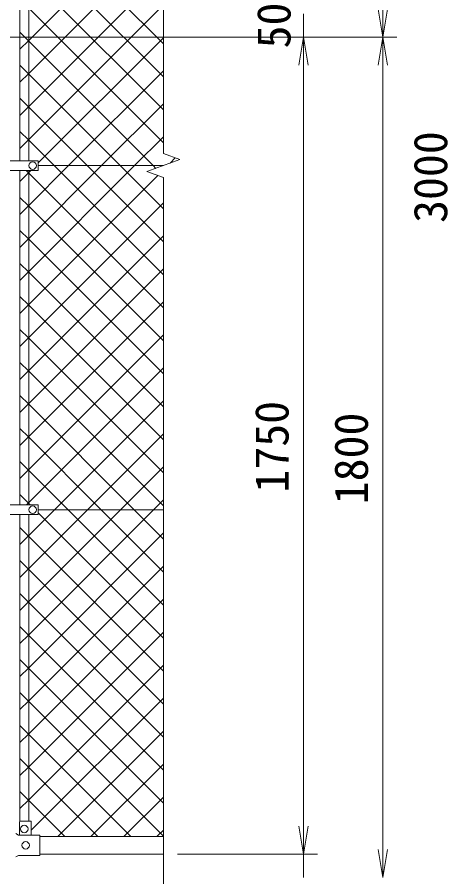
# Model space of a CAD drawing. Units: millimetres, scale not verified. Extents: x -6299 to 6301, y -4455 to 4455.
# Drawn here: x 3090 to 4013, y -1104 to 737 of the extents above; entities that cross this region are included whole.
import ezdxf
from ezdxf.enums import TextEntityAlignment as Align

# ---------------------------------------------------------------- set-up
doc = ezdxf.new("R2010")
doc.units = ezdxf.units.MM
doc.header["$LTSCALE"] = 30
for name, color, linetype, lineweight in [('0-4_D-STR1', 1, 'Continuous', 18), ('0-5_D-STR3', 3, 'Continuous', 13), ('0-9_D-STR-DIM', 7, 'Continuous', 9), ('0-A_0', 7, 'Continuous', 9), ('0-B_D-STR2', 7, 'Continuous', 9)]:
    doc.layers.add(name, color=color, linetype=linetype, lineweight=lineweight)
doc.styles.add('ＭＳ ゴシック', font='')
doc.styles.get('ＭＳ ゴシック').set_extended_font_data('MS Gothic')

# ---------------------------------------------------------------- blocks, each defined once
blk = doc.blocks.new('_Open')
at = {"layer": '0-A_0'}
blk.add_line((-30, 5), (0, 0), dxfattribs=at)
blk.add_lwpolyline([(-30, -5), (0, 0), (-30, 0)], dxfattribs=at)

msp = doc.modelspace()

# ---------------------------------------------------------------- linework, layer by layer
at = {"layer": '0-4_D-STR1'}
for p, q in [((3138.18, -1018.16), (3403.18, -1018.16)), ((3138.18, -1056.16), (3403.18, -1056.16))]:
    msp.add_line(p, q, dxfattribs=at)
at = {"layer": '0-5_D-STR3'}
for p, q in [((3095.68, 1145.54), (3095.68, 429.34)), ((3114.68, 1145.54), (3114.68, 429.34)), ((3020.38, 429.34), (3135.18, 429.34)), ((3135.18, 429.34), (3135.18, 408.34)), ((3020.38, 408.34), (3135.18, 408.34)), ((3095.68, 408.34), (3095.68, -307.66)), ((3114.68, 408.34), (3114.68, -307.66)), ((3403.18, 418.84), (3135.18, 418.84)), ((3020.38, -307.66), (3135.18, -307.66)), ((3135.18, -307.66), (3135.18, -328.66)), ((3020.38, -328.66), (3135.18, -328.66)), ((3095.68, -985.74), (3095.68, -328.66)), ((3114.68, -985.06), (3114.68, -328.66)), ((3403.18, -318.16), (3135.18, -318.16)), ((3095.18, -987.06), (3095.18, -1015.06)), ((3097.18, -985.06), (3118.18, -985.06)), ((3120.18, -987.06), (3120.18, -1015.06)), ((3092.98, -1015.06), (3086.98, -1012.06)), ((3092.98, -1015.06), (3138.18, -1015.06)), ((3138.18, -1059.06), (3138.18, -1015.06)), ((3092.98, -1059.06), (3086.98, -1062.06)), ((3092.98, -1059.06), (3138.18, -1059.06))]:
    msp.add_line(p, q, dxfattribs=at)
for centre in [(3123.18, 418.84), (3123.18, -318.16), (3105.18, -1002.06), (3108.18, -1037.06)]:
    msp.add_circle(centre, 8, dxfattribs=at)
for centre, start, end in [((3097.18, -987.06), 90, 180), ((3118.18, -987.06), 0, 90)]:
    msp.add_arc(centre, 2, start, end, dxfattribs=at)
at = {"layer": '0-9_D-STR-DIM'}
for p, q in [((3403.18, 444.49), (3403.18, 1956.84)), ((3703.18, 743.84), (3703.18, 693.84)), ((2927.78, 693.84), (3733.18, 693.84)), ((2927.78, 693.84), (3903.18, 693.84)), ((2927.78, 693.84), (3903.18, 693.84)), ((2927.78, 693.84), (3733.18, 693.84)), ((3703.18, -996.16), (3703.18, 633.84)), ((3703.18, 633.84), (3703.18, 573.84)), ((3873.18, 633.84), (3873.18, -1046.16)), ((3438.42, 431.66), (3403.18, 444.49)), ((3367.95, 406.01), (3438.42, 431.66)), ((3403.18, 393.19), (3367.95, 406.01)), ((3403.18, -1199.16), (3403.18, 393.19)), ((3703.18, -996.16), (3703.18, -936.16)), ((3433.18, -1056.16), (3733.18, -1056.16)), ((3433.18, -1056.16), (3733.18, -1056.16)), ((3703.18, -1106.16), (3703.18, -1056.16))]:
    msp.add_line(p, q, dxfattribs=at)
at = {"layer": '0-B_D-STR2'}
for p, q in [((3114.68, 686.95), (3403.18, 975.45)), ((3403.18, 679.73), (3114.68, 968.23)), ((3114.68, 616.23), (3403.18, 904.73)), ((3403.18, 609.02), (3114.68, 897.52)), ((3114.68, 545.52), (3403.18, 834.02)), ((3403.18, 538.31), (3114.68, 826.81)), ((3114.68, 474.81), (3403.18, 763.31)), ((3403.18, 467.6), (3114.68, 756.1)), ((3095.68, 667.95), (3114.68, 686.95)), ((3135.18, 424.6), (3403.18, 692.6)), ((3114.68, 614.68), (3095.68, 633.68)), ((3095.68, 597.23), (3114.68, 616.23)), ((3310.53, 418.84), (3114.68, 614.68)), ((3200.13, 418.84), (3403.18, 621.89)), ((3114.68, 543.97), (3095.68, 562.97)), ((3095.68, 526.52), (3114.68, 545.52)), ((3239.82, 418.84), (3114.68, 543.97)), ((3270.84, 418.84), (3403.18, 551.18)), ((3114.68, 473.26), (3095.68, 492.26)), ((3341.55, 418.84), (3403.18, 480.47)), ((3095.68, 455.81), (3114.68, 474.81)), ((3169.11, 418.84), (3114.68, 473.26)), ((3417.46, 424.03), (3428.65, 435.22)), ((3114.68, 333.39), (3200.13, 418.84)), ((3114.68, 262.68), (3270.84, 418.84)), ((3114.68, 191.97), (3341.55, 418.84)), ((3403.18, 184.76), (3169.11, 418.84)), ((3403.18, 255.47), (3239.82, 418.84)), ((3403.18, 326.18), (3310.53, 418.84)), ((3114.68, 331.84), (3095.68, 350.84)), ((3095.68, 314.39), (3114.68, 333.39)), ((3114.68, 50.55), (3403.18, 339.05)), ((3403.18, 43.34), (3114.68, 331.84)), ((3114.68, 261.13), (3095.68, 280.13)), ((3095.68, 243.68), (3114.68, 262.68)), ((3114.68, -20.16), (3403.18, 268.34)), ((3403.18, -27.37), (3114.68, 261.13)), ((3114.68, 190.42), (3095.68, 209.42)), ((3095.68, 172.97), (3114.68, 191.97)), ((3114.68, -90.87), (3403.18, 197.63)), ((3403.18, -98.08), (3114.68, 190.42)), ((3114.68, 119.71), (3095.68, 138.71)), ((3114.68, -161.58), (3403.18, 126.92)), ((3403.18, -168.79), (3114.68, 119.71)), ((3114.68, 49), (3095.68, 68)), ((3114.68, -232.29), (3403.18, 56.21)), ((3095.68, 31.55), (3114.68, 50.55)), ((3403.18, -239.5), (3114.68, 49)), ((3114.68, -21.71), (3095.68, -2.71)), ((3095.68, -39.16), (3114.68, -20.16)), ((3403.18, -310.21), (3114.68, -21.71)), ((3114.68, -92.43), (3095.68, -73.43)), ((3095.68, -109.87), (3114.68, -90.87)), ((3170.24, -318.16), (3403.18, -85.21)), ((3340.42, -318.16), (3114.68, -92.43)), ((3114.68, -163.14), (3095.68, -144.14)), ((3095.68, -180.58), (3114.68, -161.58)), ((3269.71, -318.16), (3114.68, -163.14)), ((3240.95, -318.16), (3403.18, -155.93)), ((3114.68, -233.85), (3095.68, -214.85)), ((3095.68, -251.29), (3114.68, -232.29)), ((3199, -318.16), (3114.68, -233.85)), ((3311.66, -318.16), (3403.18, -226.64)), ((3382.37, -318.16), (3403.18, -297.35)), ((3114.68, -373.71), (3170.24, -318.16)), ((3114.68, -444.43), (3240.95, -318.16)), ((3114.68, -515.14), (3311.66, -318.16)), ((3114.68, -585.85), (3382.37, -318.16)), ((3403.18, -593.06), (3135.18, -325.06)), ((3403.18, -522.35), (3199, -318.16)), ((3403.18, -451.64), (3269.71, -318.16)), ((3403.18, -380.93), (3340.42, -318.16)), ((3114.68, -375.27), (3095.68, -356.27)), ((3114.68, -656.56), (3403.18, -368.06)), ((3095.68, -392.71), (3114.68, -373.71)), ((3403.18, -663.77), (3114.68, -375.27)), ((3114.68, -445.98), (3095.68, -426.98)), ((3114.68, -727.27), (3403.18, -438.77)), ((3095.68, -463.43), (3114.68, -444.43)), ((3403.18, -734.48), (3114.68, -445.98)), ((3114.68, -516.69), (3095.68, -497.69)), ((3095.68, -534.14), (3114.68, -515.14)), ((3114.68, -797.98), (3403.18, -509.48)), ((3403.18, -805.19), (3114.68, -516.69)), ((3114.68, -587.4), (3095.68, -568.4)), ((3095.68, -604.85), (3114.68, -585.85)), ((3114.68, -868.69), (3403.18, -580.19)), ((3403.18, -875.9), (3114.68, -587.4)), ((3114.68, -658.11), (3095.68, -639.11)), ((3095.68, -675.56), (3114.68, -656.56)), ((3114.68, -939.4), (3403.18, -650.9)), ((3403.18, -946.61), (3114.68, -658.11)), ((3114.68, -728.82), (3095.68, -709.82)), ((3095.68, -746.27), (3114.68, -727.27)), ((3403.18, -1017.32), (3114.68, -728.82)), ((3120.18, -1004.61), (3403.18, -721.61)), ((3114.68, -799.53), (3095.68, -780.53)), ((3095.68, -816.98), (3114.68, -797.98)), ((3333.31, -1018.16), (3114.68, -799.53)), ((3177.35, -1018.16), (3403.18, -792.32)), ((3114.68, -870.24), (3095.68, -851.24)), ((3248.06, -1018.16), (3403.18, -863.03)), ((3095.68, -887.69), (3114.68, -868.69)), ((3262.6, -1018.16), (3114.68, -870.24)), ((3114.68, -940.95), (3095.68, -921.95)), ((3318.77, -1018.16), (3403.18, -933.74)), ((3095.68, -958.4), (3114.68, -939.4)), ((3191.89, -1018.16), (3114.68, -940.95)), ((3389.48, -1018.16), (3403.18, -1004.45))]:
    msp.add_line(p, q, dxfattribs=at)
for points in [[(3387.09, 412.98), (3381.24, 418.84), (3114.68, 685.39), (3095.68, 704.39)], [(3095.68, 385.1), (3114.68, 404.1), (3118.92, 408.34)], [(3403.18, 114.05), (3114.68, 402.55), (3108.9, 408.34)], [(3095.68, 102.26), (3114.68, 121.26), (3391.03, 397.61)], [(3110.03, -307.66), (3114.68, -303), (3403.18, -14.5)], [(3117.79, -307.66), (3114.68, -304.56), (3095.68, -285.56)]]:
    msp.add_lwpolyline(points, dxfattribs=at)

# ---------------------------------------------------------------- block references
at = {"layer": '0-9_D-STR-DIM', "xscale": 2, "yscale": 2}
for p, rotation in [((3873.18, 693.84), 270), ((3703.18, 693.84), 90), ((3703.18, 693.84), 90), ((3873.18, 693.84), 90), ((3703.18, -1056.16), 270), ((3703.18, -1056.16), 270), ((3873.18, -1106.16), 270)]:
    msp.add_blockref('_Open', p, dxfattribs=dict(at, rotation=rotation))

# ---------------------------------------------------------------- texts
at = {"layer": '0-9_D-STR-DIM', "style": 'ＭＳ ゴシック'}
for s, p in [('50', (3697.32, 669.9)), ('3000', (4033.06, 296.15)), ('1750', (3693.06, -281.51)), ('1800', (3863.06, -306.51))]:
    msp.add_text(s, height=72.14, rotation=90, dxfattribs=at).set_placement(p, align=Align.BOTTOM_LEFT)

doc.saveas('drawing.dxf')
